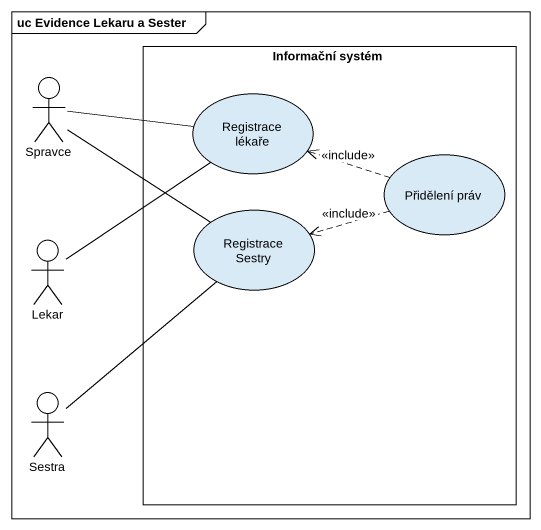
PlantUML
@startuml
mainframe uc Evidence Lekaru a Sester
rectangle "Informační systém" as Informační_systém {
  usecase "Registrace lékaře" as Registrace_lékaře
  usecase "Přidělení práv" as Přidělení_práv
  usecase "Registrace Sestry" as Registrace_Sestry
}
actor Spravce
actor Lekar
actor Sestra
Spravce -right- Registrace_lékaře
Spravce -right- Registrace_Sestry
Přidělení_práv .left.> Registrace_lékaře : <<include>>
Přidělení_práv .left.> Registrace_Sestry : <<include>>
Lekar -up- Registrace_lékaře
Sestra -up- Registrace_Sestry
@enduml
